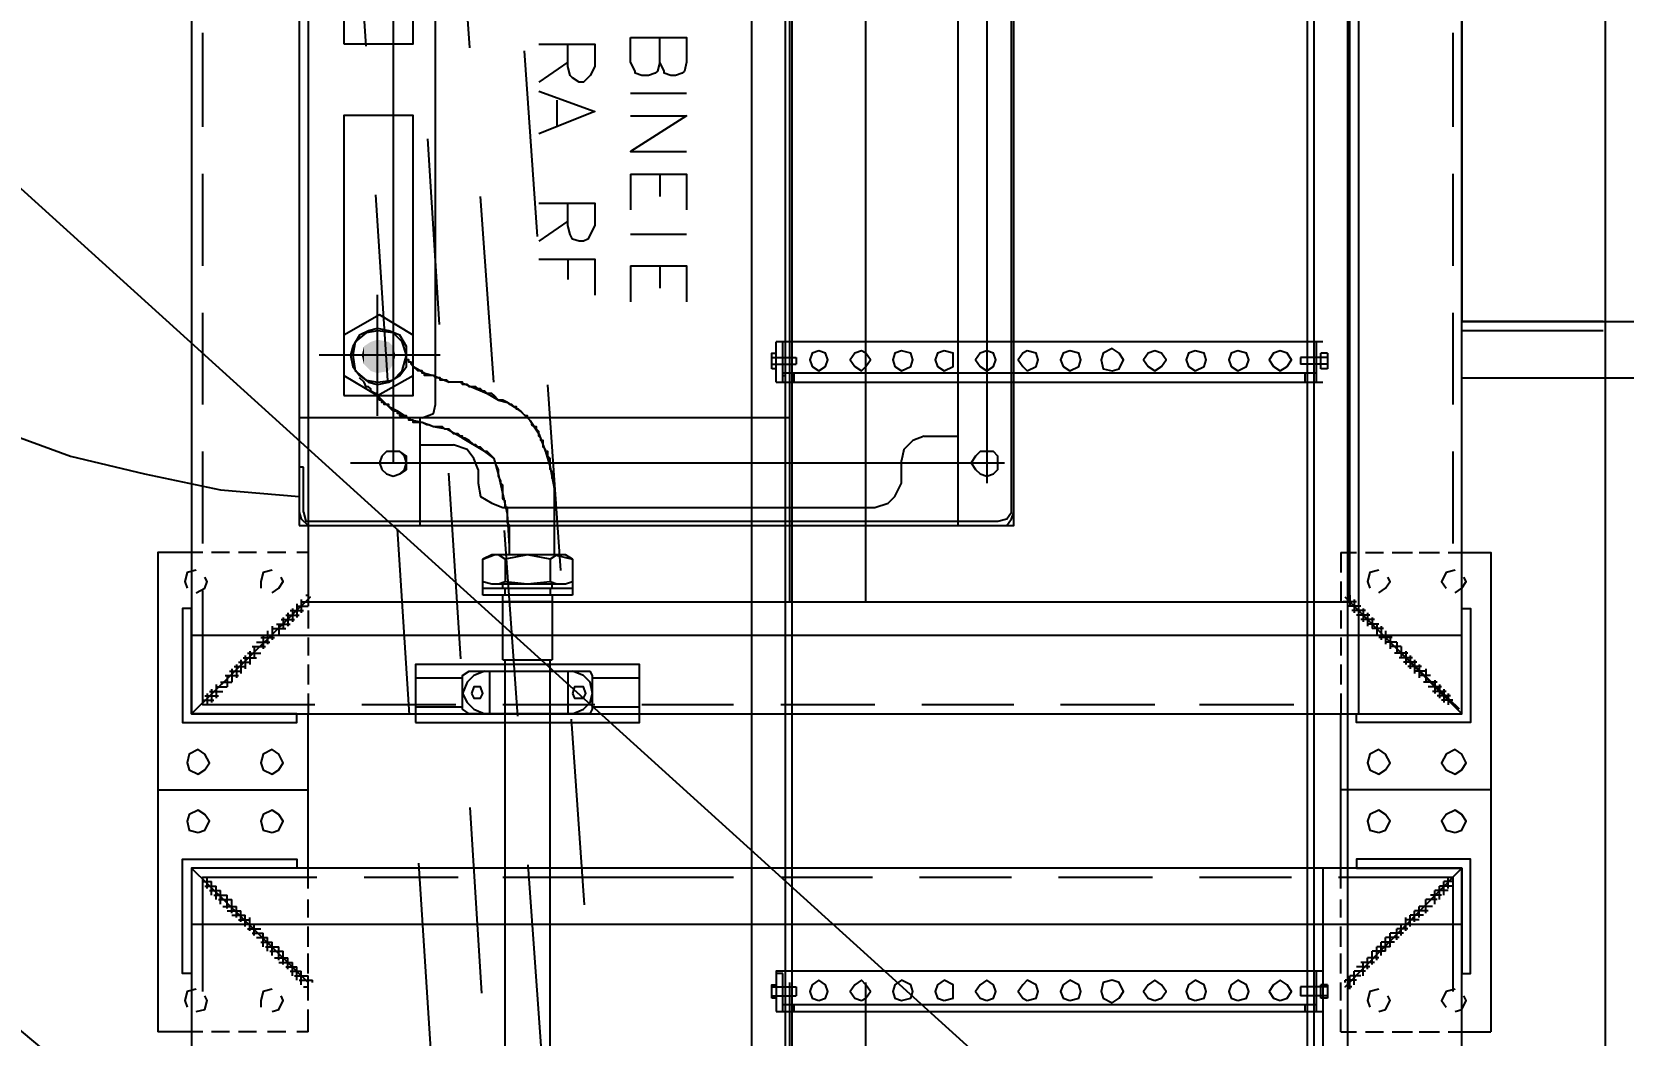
# Model space of a CAD drawing. Header units: millimetres. Extents: x 0 to 257, y -23 to 320.
# Drawn here: x 65.971 to 67.04, y -11.716 to -11.042 of the extents above; entities that cross this region are included whole.
import ezdxf
from ezdxf import colors
from ezdxf.entities.mleader import LeaderData, LeaderLine
from ezdxf.math import Vec2, Vec3

# ---------------------------------------------------------------- set-up
doc = ezdxf.new("R2010")
doc.units = ezdxf.units.MM
doc.header["$LTSCALE"] = 0.1
doc.linetypes.add('atContinuous2', pattern=[0])
doc.linetypes.add('DASHED2', pattern=[0.375, 0.25, -0.125])
for name, color, linetype in [('1', 1, 'Continuous'), ('8', 8, 'Continuous'), ('9', 96, 'Continuous'), ('AT&T_PROYECTO ELECTRICA', 5, 'Continuous'), ('AT&T_PROYECTO F.O', 5, 'Continuous'), ('AUXILIAR', 8, 'DASHED2')]:
    doc.layers.add(name, color=color, linetype=linetype)
doc.layers.add('MANGUERA', color=8, linetype='atContinuous2', lineweight=35)
doc.styles.add('TEXTOS', font='romans.shx')

# ---------------------------------------------------------------- blocks, each defined once
blk = doc.blocks.new('A$Ca43bcb66')
at = {"linetype": 'Continuous'}
for points in [[(0.8123, 1.7074), (0.8138, 1.7014), (0.8138, 1.7134)], [(0.8138, 1.7014), (0.8168, 1.6984), (0.8168, 1.7179)], [(0.8138, 1.7014), (0.8138, 1.7134), (0.8168, 1.7179)], [(0.8168, 1.6984), (0.8244, 1.6969), (0.8244, 1.7194)], [(0.8168, 1.6984), (0.8168, 1.7179), (0.8244, 1.7194)], [(0.8244, 1.6969), (0.8244, 1.7194), (0.8289, 1.7179)], [(0.8244, 1.6969), (0.8289, 1.6984), (0.8289, 1.7179)], [(0.8289, 1.6984), (0.8289, 1.7179), (0.8334, 1.7134)], [(0.8289, 1.6984), (0.8334, 1.7014), (0.8334, 1.7134)], [(0.8334, 1.7014), (0.8334, 1.7134), (0.8349, 1.7074)]]:
    blk.add_hatch(color=256, dxfattribs=at).paths.add_polyline_path(points)
for p, q in [((0.5521, 2.1482), (0.5521, 2.1226)), ((0.1865, 2.1392), (0.191, 2.1392)), ((0.1865, 2.1376), (0.2046, 2.1376)), ((0.191, 2.1392), (0.191, 2.1301)), ((0.1941, 2.1437), (0.5521, 2.1437)), ((0.871, 2.1407), (0.871, 2.1241)), ((0.1865, 2.1316), (0.2046, 2.1316)), ((0.1865, 2.1301), (0.191, 2.1301)), ((0.1775, 2.0519), (0.1775, 1.9481)), ((0.871, 2.0519), (0.871, 1.9481)), ((0.5476, 1.7495), (0.877, 1.7495)), ((0.5521, 1.7255), (0.5521, 1.6984)), ((0.1865, 1.7164), (0.191, 1.7164)), ((0.1865, 1.7134), (0.2046, 1.7134)), ((0.191, 1.7164), (0.191, 1.7059)), ((0.1941, 1.7194), (0.5521, 1.7194)), ((0.1865, 1.7089), (0.2046, 1.7089)), ((0.1865, 1.7059), (0.191, 1.7059)), ((0.1895, 1.6984), (0.5566, 1.6984))]:
    blk.add_line(p, q, dxfattribs=at)
blk.add_lwpolyline([(0, 4.5), (1.5, 4.5), (1.5, 0), (0, 0), (0, 4.5)])
for points in [[(0.5461, 0.003), (0.5461, 3.8601)], [(0.173, 0.003), (0.173, 3.8466)], [(0.1956, 0.003), (0.1956, 3.8466)], [(0.2001, 0.003), (0.2001, 3.8466)], [(0.5506, 0.003), (0.5506, 3.8466)], [(0.5731, 0.003), (0.5731, 3.8466)], [(0.9492, 2.9049), (0.0963, 2.9049), (0.0963, 2.0519), (0.9492, 2.0519), (0.9492, 2.9049)], [(0.1895, 2.0519), (0.1895, 2.9049)], [(0.4964, 2.8281), (0.4964, 2.1286)], [(0.5476, 2.1286), (0.5476, 2.8281)], [(0.7085, 2.2234), (0.7085, 1.912)], [(0.7386, 2.2234), (0.7386, 1.912)], [(0.1053, 2.1617), (0.0767, 2.1617)], [(0.0963, 1.8398), (0.0767, 1.8398), (0.0767, 2.1617)], [(0.1249, 2.1617), (0.1113, 2.1617)], [(0.1429, 2.1617), (0.1294, 2.1617)], [(0.161, 2.1617), (0.1489, 2.1617)], [(0.1775, 2.1617), (0.167, 2.1617)], [(0.1775, 2.1617), (0.1775, 2.1467)], [(0.871, 2.1617), (0.8785, 2.1617)], [(0.871, 2.1617), (0.871, 2.1467)], [(0.886, 2.1617), (0.8981, 2.1617)], [(0.9056, 2.1617), (0.9176, 2.1617)], [(0.9237, 2.1617), (0.9357, 2.1617)], [(0.9417, 2.1617), (0.9522, 2.1617)], [(0.9522, 1.8398), (0.9718, 1.8398), (0.9718, 2.1617)], [(0.9522, 2.1617), (0.9718, 2.1617)], [(0.1008, 2.1482), (0.0963, 2.1467), (0.0933, 2.1407), (0.0948, 2.1376)], [(0.1519, 2.1482), (0.1474, 2.1467), (0.1444, 2.1407), (0.1459, 2.1376)], [(0.1895, 2.1211), (0.5566, 2.1211), (0.5566, 2.1482)], [(0.5566, 2.1482), (0.1895, 2.1482)], [(0.1941, 2.1211), (0.1941, 2.1482)], [(0.2016, 2.1437), (0.2016, 2.1482)], [(0.5446, 2.1482), (0.5446, 2.1437)], [(0.8951, 2.1482), (0.8906, 2.1467), (0.8876, 2.1407), (0.8891, 2.1376)], [(0.9462, 2.1482), (0.9402, 2.1467), (0.9387, 2.1407), (0.9402, 2.1376)], [(0.1008, 2.1331), (0.1068, 2.1346), (0.1098, 2.1407), (0.1068, 2.1452)], [(0.1519, 2.1331), (0.158, 2.1346), (0.1595, 2.1407), (0.158, 2.1452)], [(0.1775, 2.1407), (0.1775, 2.1286)], [(0.1865, 2.1301), (0.1865, 2.1392)], [(0.2046, 2.1316), (0.2046, 2.1376)], [(0.2181, 2.1407), (0.2136, 2.1392), (0.2106, 2.1346), (0.2136, 2.1301), (0.2181, 2.1271), (0.2226, 2.1301), (0.2256, 2.1346), (0.2226, 2.1392), (0.2181, 2.1407)], [(0.2467, 2.1407), (0.2407, 2.1392), (0.2392, 2.1346), (0.2407, 2.1301), (0.2467, 2.1271), (0.2512, 2.1301), (0.2527, 2.1346), (0.2512, 2.1392), (0.2467, 2.1407)], [(0.2753, 2.1407), (0.2693, 2.1392), (0.2678, 2.1346), (0.2693, 2.1301), (0.2753, 2.1271), (0.2798, 2.1301), (0.2813, 2.1346), (0.2798, 2.1392), (0.2753, 2.1407)], [(0.3024, 2.1407), (0.2979, 2.1392), (0.2948, 2.1346), (0.2979, 2.1301), (0.3024, 2.1271), (0.3069, 2.1301), (0.3099, 2.1346), (0.3069, 2.1392), (0.3024, 2.1407)], [(0.331, 2.1422), (0.3264, 2.1392), (0.3234, 2.1346), (0.3264, 2.1286), (0.331, 2.1271), (0.337, 2.1286), (0.3385, 2.1346), (0.337, 2.1392), (0.331, 2.1422)], [(0.3595, 2.1407), (0.3535, 2.1392), (0.352, 2.1346), (0.3535, 2.1301), (0.3595, 2.1271), (0.364, 2.1301), (0.3656, 2.1346), (0.364, 2.1392), (0.3595, 2.1407)], [(0.3881, 2.1407), (0.3821, 2.1392), (0.3806, 2.1346), (0.3821, 2.1301), (0.3881, 2.1271), (0.3911, 2.1301), (0.3941, 2.1346), (0.3911, 2.1392), (0.3881, 2.1407)], [(0.4152, 2.1407), (0.4107, 2.1392), (0.4092, 2.1346), (0.4107, 2.1301), (0.4152, 2.1271), (0.4197, 2.1301), (0.4227, 2.1346), (0.4197, 2.1392), (0.4152, 2.1407)], [(0.4438, 2.1407), (0.4378, 2.1392), (0.4378, 2.1301), (0.4438, 2.1271), (0.4483, 2.1301), (0.4498, 2.1346), (0.4483, 2.1392), (0.4438, 2.1407)], [(0.4724, 2.1407), (0.4663, 2.1392), (0.4648, 2.1346), (0.4663, 2.1301), (0.4724, 2.1271), (0.4769, 2.1301), (0.4784, 2.1346), (0.4769, 2.1392), (0.4724, 2.1407)], [(0.4994, 2.1407), (0.4964, 2.1392), (0.4934, 2.1346), (0.4964, 2.1301), (0.4994, 2.1271), (0.5039, 2.1301), (0.507, 2.1346), (0.5039, 2.1392), (0.4994, 2.1407)], [(0.528, 2.1407), (0.5235, 2.1392), (0.522, 2.1346), (0.5235, 2.1301), (0.528, 2.1271), (0.5325, 2.1301), (0.534, 2.1346), (0.5325, 2.1392), (0.528, 2.1407)], [(0.5596, 2.1376), (0.5431, 2.1376)], [(0.5431, 2.1316), (0.5431, 2.1376)], [(0.5596, 2.1392), (0.5596, 2.1301), (0.5566, 2.1301)], [(0.5566, 2.1392), (0.5596, 2.1392)], [(0.8951, 2.1331), (0.9011, 2.1346), (0.9026, 2.1407), (0.9026, 2.1452)], [(0.9462, 2.1331), (0.9522, 2.1346), (0.9537, 2.1407), (0.9522, 2.1452)], [(0.0978, 2.0534), (0.1745, 2.1316), (0.0963, 2.0519)], [(0.179, 2.0579), (0.1023, 2.0579), (0.1023, 2.1346)], [(0.167, 2.1271), (0.1745, 2.1271)], [(0.1685, 2.1301), (0.1685, 2.1211)], [(0.17, 2.1316), (0.1715, 2.1316)], [(0.1715, 2.1331), (0.1715, 2.1241)], [(0.1745, 2.1286), (0.1745, 2.1271)], [(0.5596, 2.1316), (0.5431, 2.1316)], [(0.9417, 2.1346), (0.9417, 2.0579), (0.865, 2.0579)], [(0.868, 2.1286), (0.868, 2.1271)], [(0.877, 2.1271), (0.868, 2.1271)], [(0.874, 2.1316), (0.871, 2.1316)], [(0.9492, 2.0519), (0.871, 2.1286)], [(0.8755, 2.1301), (0.8755, 2.1211)], [(0.8785, 2.1271), (0.8785, 2.1181)], [(0.167, 2.0519), (0.0963, 2.0519), (0.0963, 2.1226), (0.0903, 2.1226), (0.0903, 2.0459), (0.167, 2.0459), (0.167, 2.0519)], [(0.1564, 2.1166), (0.1564, 2.1076)], [(0.158, 2.1181), (0.167, 2.1181)], [(0.1595, 2.1196), (0.1595, 2.1121)], [(0.161, 2.1211), (0.1685, 2.1211)], [(0.1625, 2.1241), (0.1625, 2.1151)], [(0.164, 2.1241), (0.1715, 2.1241)], [(0.1775, 2.1226), (0.1775, 2.1091)], [(0.5521, 2.1226), (0.5566, 2.1226)], [(0.88, 2.1241), (0.871, 2.1241)], [(0.871, 2.1226), (0.871, 2.1091)], [(0.883, 2.1211), (0.8755, 2.1211)], [(0.8785, 2.0519), (0.9492, 2.0519), (0.9492, 2.1226), (0.9552, 2.1226), (0.9552, 2.0459), (0.8785, 2.0459), (0.8785, 2.0519)], [(0.886, 2.1181), (0.8785, 2.1181)], [(0.8815, 2.1241), (0.8815, 2.1151)], [(0.8845, 2.1196), (0.8845, 2.1121)], [(0.8876, 2.1166), (0.8876, 2.1076)], [(0.1474, 2.1076), (0.1474, 2.0985)], [(0.1474, 2.1076), (0.1564, 2.1076)], [(0.1504, 2.1106), (0.1504, 2.1015)], [(0.1519, 2.1121), (0.1595, 2.1121)], [(0.1534, 2.1136), (0.1534, 2.1046)], [(0.1549, 2.1151), (0.164, 2.1151)], [(0.8906, 2.1151), (0.8815, 2.1151)], [(0.8936, 2.1121), (0.8845, 2.1121)], [(0.8966, 2.1076), (0.8876, 2.1076)], [(0.8906, 2.1136), (0.8906, 2.1046)], [(0.8951, 2.1106), (0.8951, 2.1015)], [(0.8981, 2.1076), (0.8981, 2.0985)], [(0.1354, 2.0955), (0.1444, 2.0955)], [(0.1369, 2.097), (0.1369, 2.0895)], [(0.1384, 2.0985), (0.1474, 2.0985)], [(0.1399, 2.1), (0.1399, 2.0925)], [(0.1414, 2.1015), (0.1504, 2.1015)], [(0.1444, 2.1046), (0.1534, 2.1046)], [(0.1444, 2.1046), (0.1444, 2.0955)], [(0.1775, 2.1046), (0.1775, 2.091)], [(0.871, 2.1046), (0.871, 2.091)], [(0.8996, 2.1046), (0.8906, 2.1046)], [(0.9026, 2.1015), (0.8951, 2.1015)], [(0.9056, 2.0985), (0.8981, 2.0985)], [(0.9011, 2.1046), (0.9011, 2.0955)], [(0.9086, 2.0955), (0.9011, 2.0955)], [(0.9071, 2.097), (0.9071, 2.0895)], [(0.9492, 2.0895), (0.0963, 2.0895)], [(0.1249, 2.0865), (0.1339, 2.0865)], [(0.1249, 2.085), (0.1249, 2.0775)], [(0.1279, 2.088), (0.1279, 2.0805)], [(0.1309, 2.091), (0.1309, 2.0835)], [(0.1324, 2.0925), (0.1399, 2.0925)], [(0.1339, 2.094), (0.1339, 2.085)], [(0.1775, 2.085), (0.1775, 2.073)], [(0.871, 2.085), (0.871, 2.073)], [(0.9116, 2.0925), (0.9026, 2.0925)], [(0.9101, 2.094), (0.9101, 2.085)], [(0.9176, 2.0865), (0.9101, 2.0865)], [(0.9131, 2.091), (0.9131, 2.0835)], [(0.9161, 2.088), (0.9161, 2.0805)], [(0.9191, 2.085), (0.9191, 2.0775)], [(0.1143, 2.076), (0.1143, 2.0669)], [(0.1158, 2.0775), (0.1249, 2.0775)], [(0.1188, 2.0805), (0.1279, 2.0805)], [(0.1203, 2.082), (0.1203, 2.073)], [(0.1219, 2.0835), (0.1309, 2.0835)], [(0.9222, 2.0835), (0.9131, 2.0835)], [(0.9252, 2.0805), (0.9161, 2.0805)], [(0.9282, 2.0775), (0.9191, 2.0775)], [(0.9222, 2.082), (0.9222, 2.073)], [(0.9252, 2.079), (0.9252, 2.07)], [(0.9297, 2.076), (0.9297, 2.0669)], [(0.1023, 2.0639), (0.1113, 2.0639)], [(0.1053, 2.0669), (0.1143, 2.0669)], [(0.1053, 2.0654), (0.1053, 2.0579)], [(0.1083, 2.07), (0.1083, 2.0609)], [(0.1098, 2.07), (0.1173, 2.07)], [(0.1113, 2.073), (0.1113, 2.0639)], [(0.1128, 2.073), (0.1203, 2.073)], [(0.1775, 2.0654), (0.1775, 2.0519)], [(0.871, 2.0654), (0.871, 2.0519)], [(0.9312, 2.073), (0.9222, 2.073)], [(0.9342, 2.07), (0.9252, 2.07)], [(0.9372, 2.0669), (0.9297, 2.0669)], [(0.9327, 2.073), (0.9327, 2.0639)], [(0.9402, 2.0639), (0.9327, 2.0639)], [(0.9357, 2.07), (0.9357, 2.0609)], [(0.9387, 2.0654), (0.9387, 2.0579)], [(0.1023, 2.0609), (0.1083, 2.0609)], [(0.2723, 2.0579), (0.2106, 2.0579)], [(0.3671, 2.0579), (0.3039, 2.0579)], [(0.4603, 2.0579), (0.3986, 2.0579)], [(0.5536, 2.0579), (0.4919, 2.0579)], [(0.7401, 2.0579), (0.5852, 2.0579)], [(0.8334, 2.0579), (0.7702, 2.0579)], [(0.9417, 2.0609), (0.9357, 2.0609)], [(0.1008, 2.0278), (0.0963, 2.0263), (0.0933, 2.0203), (0.0963, 2.0158), (0.1008, 2.0128), (0.1068, 2.0158), (0.1098, 2.0203), (0.1068, 2.0263), (0.1008, 2.0278)], [(0.1519, 2.0278), (0.1474, 2.0263), (0.1444, 2.0203), (0.1474, 2.0158), (0.1519, 2.0128), (0.158, 2.0158), (0.1595, 2.0203), (0.158, 2.0263), (0.1519, 2.0278)], [(0.8951, 2.0278), (0.8906, 2.0263), (0.8876, 2.0203), (0.8906, 2.0158), (0.8951, 2.0128), (0.9011, 2.0158), (0.9026, 2.0203), (0.9011, 2.0263), (0.8951, 2.0278)], [(0.9447, 2.0278), (0.9402, 2.0263), (0.9372, 2.0203), (0.9402, 2.0158), (0.9447, 2.0128), (0.9507, 2.0158), (0.9522, 2.0203), (0.9507, 2.0263), (0.9447, 2.0278)], [(0.0767, 1.9992), (0.1775, 1.9992)], [(0.9718, 1.9992), (0.871, 1.9992)], [(0.1008, 1.9887), (0.0963, 1.9857), (0.0933, 1.9812), (0.0963, 1.9752), (0.1008, 1.9722), (0.1068, 1.9752), (0.1098, 1.9812), (0.1068, 1.9857), (0.1008, 1.9887)], [(0.1519, 1.9887), (0.1474, 1.9857), (0.1444, 1.9812), (0.1474, 1.9752), (0.1519, 1.9722), (0.158, 1.9752), (0.1595, 1.9812), (0.158, 1.9857), (0.1519, 1.9887)], [(0.8951, 1.9887), (0.8906, 1.9857), (0.8876, 1.9812), (0.8906, 1.9752), (0.8951, 1.9722), (0.9011, 1.9752), (0.9026, 1.9812), (0.9011, 1.9857), (0.8951, 1.9887)], [(0.9447, 1.9887), (0.9402, 1.9857), (0.9372, 1.9812), (0.9402, 1.9752), (0.9447, 1.9722), (0.9507, 1.9752), (0.9522, 1.9812), (0.9507, 1.9857), (0.9447, 1.9887)], [(0.167, 1.9481), (0.0963, 1.9481), (0.0963, 1.8774), (0.0903, 1.8774), (0.0903, 1.9541), (0.167, 1.9541), (0.167, 1.9481)], [(0.0963, 1.9481), (0.1745, 1.8699)], [(0.9492, 1.9481), (0.0963, 1.9481), (0.0963, 1.0967), (0.9492, 1.0967), (0.9492, 1.9481)], [(0.0978, 1.9451), (0.1444, 1.9)], [(0.1655, 1.0967), (0.1655, 1.9481)], [(0.1775, 1.9346), (0.1775, 1.9481)], [(0.7988, 1.9541), (0.6484, 1.9541), (0.6484, 1.915), (0.7988, 1.915), (0.7988, 1.9541)], [(0.6935, 1.9481), (0.686, 1.9451), (0.6815, 1.9406), (0.68, 1.9346), (0.6815, 1.927), (0.686, 1.9225), (0.6935, 1.9195)], [(0.6815, 1.9481), (0.68, 1.9451), (0.68, 1.9225), (0.6815, 1.9195)], [(0.6815, 1.9481), (0.7627, 1.9481), (0.7672, 1.9451), (0.7672, 1.9225), (0.7627, 1.9195), (0.6815, 1.9195)], [(0.6965, 1.9195), (0.6965, 1.9481)], [(0.7492, 1.9195), (0.7492, 1.9481)], [(0.7522, 1.9195), (0.7597, 1.9225), (0.7642, 1.927), (0.7672, 1.9346), (0.7642, 1.9406), (0.7597, 1.9451), (0.7522, 1.9481)], [(0.9462, 1.9451), (0.8695, 1.8699), (0.9492, 1.9481)], [(0.871, 1.9346), (0.871, 1.9481)], [(0.8785, 1.9481), (0.9492, 1.9481), (0.9492, 1.8774), (0.9552, 1.8774), (0.9552, 1.9541), (0.8785, 1.9541), (0.8785, 1.9481)], [(0.1023, 1.9391), (0.1098, 1.9391)], [(0.1038, 1.9361), (0.1128, 1.9361)], [(0.1053, 1.9346), (0.1053, 1.9421)], [(0.1083, 1.9316), (0.1083, 1.9406)], [(0.1113, 1.9285), (0.1113, 1.9376)], [(0.1143, 1.9255), (0.1143, 1.9346)], [(0.2091, 1.9421), (0.2723, 1.9421)], [(0.3024, 1.9421), (0.3656, 1.9421)], [(0.3971, 1.9421), (0.4588, 1.9421)], [(0.4904, 1.9421), (0.5536, 1.9421)], [(0.5852, 1.9421), (0.6469, 1.9421)], [(0.68, 1.9436), (0.6484, 1.9436)], [(0.6785, 1.9421), (0.7401, 1.9421)], [(0.6935, 1.9346), (0.692, 1.9376), (0.686, 1.9376), (0.6845, 1.9346), (0.686, 1.93), (0.692, 1.93), (0.6935, 1.9346)], [(0.7612, 1.9346), (0.7597, 1.9376), (0.7552, 1.9376), (0.7537, 1.9346), (0.7552, 1.93), (0.7597, 1.93), (0.7612, 1.9346)], [(0.7988, 1.9436), (0.7672, 1.9436)], [(0.7717, 1.9421), (0.8349, 1.9421)], [(0.8665, 1.9421), (0.9417, 1.9421), (0.9417, 1.8654)], [(0.9402, 1.9361), (0.9312, 1.9361)], [(0.9327, 1.9285), (0.9327, 1.9376)], [(0.9417, 1.9391), (0.9342, 1.9391)], [(0.9357, 1.9316), (0.9357, 1.9406)], [(0.9387, 1.9346), (0.9387, 1.9421)], [(0.1068, 1.9331), (0.1158, 1.9331)], [(0.1098, 1.93), (0.1188, 1.93)], [(0.1128, 1.927), (0.1219, 1.927)], [(0.1203, 1.918), (0.1203, 1.927)], [(0.1249, 1.915), (0.1249, 1.924)], [(0.1775, 1.915), (0.1775, 1.9285)], [(0.68, 1.924), (0.6484, 1.924)], [(0.7988, 1.924), (0.7672, 1.924)], [(0.871, 1.915), (0.871, 1.9285)], [(0.9191, 1.915), (0.9191, 1.924)], [(0.9297, 1.927), (0.9222, 1.927)], [(0.9222, 1.918), (0.9222, 1.927)], [(0.9327, 1.93), (0.9252, 1.93)], [(0.9252, 1.9225), (0.9252, 1.93)], [(0.9372, 1.9331), (0.9282, 1.9331)], [(0.1173, 1.9225), (0.1249, 1.9225)], [(0.1203, 1.9195), (0.1279, 1.9195)], [(0.1234, 1.9165), (0.1324, 1.9165)], [(0.1264, 1.9135), (0.1354, 1.9135)], [(0.1279, 1.912), (0.1279, 1.921)], [(0.1309, 1.909), (0.1309, 1.918)], [(0.1339, 1.906), (0.1339, 1.915)], [(0.9101, 1.906), (0.9101, 1.915)], [(0.9176, 1.9135), (0.9101, 1.9135)], [(0.9131, 1.909), (0.9131, 1.918)], [(0.9206, 1.9165), (0.9131, 1.9165)], [(0.9161, 1.912), (0.9161, 1.921)], [(0.9237, 1.9195), (0.9161, 1.9195)], [(0.9267, 1.9225), (0.9176, 1.9225)], [(0.1294, 1.9105), (0.1384, 1.9105)], [(0.1324, 1.9075), (0.1414, 1.9075)], [(0.1369, 1.903), (0.1369, 1.9105)], [(0.1369, 1.903), (0.1444, 1.903)], [(0.1399, 1.9), (0.1399, 1.9075)], [(0.1444, 1.8954), (0.1444, 1.9045)], [(0.1775, 1.897), (0.1775, 1.909)], [(0.707, 1.8684), (0.707, 1.912)], [(0.7401, 1.912), (0.707, 1.912)], [(0.7401, 1.912), (0.7401, 1.8684)], [(0.871, 1.897), (0.871, 1.909)], [(0.9086, 1.903), (0.8996, 1.903)], [(0.9011, 1.8954), (0.9011, 1.9045)], [(0.9116, 1.9075), (0.9026, 1.9075)], [(0.9146, 1.9105), (0.9056, 1.9105)], [(0.9071, 1.903), (0.9071, 1.9105)], [(0.9492, 1.8954), (0.0963, 1.8954)], [(0.1399, 1.9), (0.1474, 1.9)], [(0.1429, 1.897), (0.1519, 1.897)], [(0.1474, 1.8924), (0.1474, 1.9015)], [(0.1504, 1.8894), (0.1504, 1.8985)], [(0.1534, 1.8879), (0.1534, 1.8954)], [(0.8906, 1.8879), (0.8906, 1.8954)], [(0.9026, 1.897), (0.8936, 1.897)], [(0.8951, 1.8894), (0.8951, 1.8985)], [(0.9056, 1.9), (0.8966, 1.9)], [(0.8981, 1.8924), (0.8981, 1.9015)], [(0.1489, 1.8909), (0.1564, 1.8909)], [(0.1519, 1.8879), (0.1595, 1.8879)], [(0.1549, 1.8849), (0.164, 1.8849)], [(0.1564, 1.8834), (0.1564, 1.8909)], [(0.158, 1.8819), (0.167, 1.8819)], [(0.1595, 1.8804), (0.1595, 1.8894)], [(0.1625, 1.8774), (0.1625, 1.8864)], [(0.1775, 1.8789), (0.1775, 1.8909)], [(0.871, 1.8789), (0.871, 1.8909)], [(0.886, 1.8819), (0.877, 1.8819)], [(0.8785, 1.8744), (0.8785, 1.8834)], [(0.8891, 1.8849), (0.88, 1.8849)], [(0.8815, 1.8774), (0.8815, 1.8864)], [(0.8921, 1.8879), (0.883, 1.8879)], [(0.8845, 1.8804), (0.8845, 1.8894)], [(0.8951, 1.8909), (0.886, 1.8909)], [(0.8876, 1.8834), (0.8876, 1.8909)], [(0.161, 1.8789), (0.17, 1.8789)], [(0.164, 1.8759), (0.173, 1.8759)], [(0.167, 1.8729), (0.176, 1.8729)], [(0.1685, 1.8714), (0.1685, 1.8804)], [(0.1715, 1.8684), (0.1715, 1.8759)], [(0.871, 1.8729), (0.1715, 1.8729), (0.1715, 1.1719), (0.871, 1.1719), (0.871, 1.8729)], [(0.1775, 1.8593), (0.1775, 1.8729)], [(0.4964, 1.8729), (0.4964, 1.1719)], [(0.5476, 1.1719), (0.5476, 1.8729)], [(0.707, 1.8729), (0.7401, 1.8729)], [(0.8755, 1.8729), (0.868, 1.8729)], [(0.871, 1.8593), (0.871, 1.8759)], [(0.8785, 1.8759), (0.871, 1.8759)], [(0.883, 1.8789), (0.874, 1.8789)], [(0.8755, 1.8714), (0.8755, 1.8804)], [(0.1008, 1.8669), (0.0963, 1.8639), (0.0933, 1.8593), (0.0948, 1.8563)], [(0.1008, 1.8518), (0.1068, 1.8533), (0.1098, 1.8593), (0.1068, 1.8639)], [(0.1519, 1.8669), (0.1474, 1.8639), (0.1444, 1.8593), (0.1459, 1.8563)], [(0.1519, 1.8518), (0.158, 1.8533), (0.1595, 1.8593), (0.158, 1.8639)], [(0.6935, 1.8684), (0.7537, 1.8684)], [(0.7055, 1.8413), (0.6935, 1.8443), (0.6935, 1.8684)], [(0.7537, 1.8639), (0.6935, 1.8639)], [(0.698, 1.8608), (0.6935, 1.8593)], [(0.7537, 1.8593), (0.7476, 1.8608), (0.698, 1.8608)], [(0.7085, 1.8593), (0.704, 1.8608)], [(0.707, 1.8639), (0.707, 1.8608)], [(0.7085, 1.8639), (0.7085, 1.8684)], [(0.7386, 1.8593), (0.7236, 1.8608), (0.7085, 1.8593)], [(0.7085, 1.8443), (0.7085, 1.8593)], [(0.7386, 1.8684), (0.7386, 1.8639)], [(0.7431, 1.8608), (0.7386, 1.8593)], [(0.7386, 1.8443), (0.7386, 1.8593)], [(0.7401, 1.8639), (0.7401, 1.8608)], [(0.7537, 1.8684), (0.7537, 1.8443), (0.7461, 1.8413)], [(0.8725, 1.8684), (0.871, 1.8684)], [(0.8951, 1.8669), (0.8906, 1.8639), (0.8876, 1.8593), (0.8891, 1.8563)], [(0.8951, 1.8518), (0.9011, 1.8533), (0.9026, 1.8593), (0.9026, 1.8639)], [(0.9462, 1.8669), (0.9402, 1.8639), (0.9387, 1.8593), (0.9402, 1.8563)], [(0.9462, 1.8518), (0.9522, 1.8533), (0.9537, 1.8593), (0.9522, 1.8639)], [(0.1775, 1.8398), (0.1775, 1.8533)], [(0.871, 1.8398), (0.871, 1.8533)], [(0.1053, 1.8398), (0.0963, 1.8398)], [(0.1249, 1.8398), (0.1113, 1.8398)], [(0.1429, 1.8398), (0.1294, 1.8398)], [(0.161, 1.8398), (0.1489, 1.8398)], [(0.1775, 1.8398), (0.167, 1.8398)], [(0.6935, 1.8443), (0.698, 1.8413)], [(0.698, 1.8413), (0.7476, 1.8413), (0.7537, 1.8443)], [(0.704, 1.8413), (0.7085, 1.8443)], [(0.7055, 1.8413), (0.7055, 1.7917), (0.707, 1.7901), (0.707, 1.7856), (0.7085, 1.7841), (0.7085, 1.7766), (0.71, 1.7751), (0.71, 1.7721), (0.7115, 1.7721), (0.7115, 1.7706), (0.7131, 1.7691), (0.7131, 1.7646), (0.7146, 1.7646), (0.7146, 1.7631), (0.7161, 1.7616), (0.7161, 1.7586), (0.7176, 1.7571), (0.7176, 1.7555), (0.7191, 1.7555), (0.7206, 1.754), (0.7206, 1.7525), (0.7236, 1.7495), (0.7236, 1.748), (0.7251, 1.748), (0.7281, 1.745)], [(0.7085, 1.8443), (0.7236, 1.8413), (0.7386, 1.8443), (0.7431, 1.8413)], [(0.7356, 1.8413), (0.7356, 1.8217), (0.7371, 1.8202), (0.7371, 1.8097), (0.7386, 1.8097), (0.7386, 1.8052), (0.7401, 1.8037), (0.7401, 1.7947), (0.7416, 1.7932), (0.7416, 1.7917), (0.7431, 1.7886), (0.7431, 1.7841), (0.7446, 1.7811), (0.7461, 1.7766), (0.7507, 1.7721), (0.7522, 1.7721), (0.7552, 1.7691), (0.7567, 1.7691), (0.7582, 1.7676), (0.7597, 1.7676), (0.7627, 1.7646), (0.7657, 1.7631), (0.7672, 1.7631), (0.7672, 1.7616), (0.7687, 1.7616), (0.7702, 1.7601), (0.7732, 1.7601), (0.7762, 1.7571), (0.7792, 1.7571), (0.7807, 1.7555), (0.7868, 1.7555), (0.7898, 1.754), (0.7913, 1.754), (0.7943, 1.7525), (0.8003, 1.7525), (0.8003, 1.751), (0.8033, 1.751), (0.8033, 1.7495), (0.8048, 1.7495), (0.8048, 1.748), (0.8093, 1.748), (0.8093, 1.7465), (0.8108, 1.7465), (0.8108, 1.745), (0.8138, 1.745), (0.8168, 1.742), (0.8168, 1.7405), (0.8199, 1.7405), (0.8199, 1.739), (0.8214, 1.739), (0.8214, 1.7375), (0.8229, 1.7375), (0.8244, 1.736), (0.8244, 1.733), (0.8259, 1.733), (0.8289, 1.7315), (0.8289, 1.73), (0.8304, 1.7285), (0.8319, 1.7285), (0.8334, 1.7255), (0.8364, 1.7225)], [(0.871, 1.8398), (0.8785, 1.8398)], [(0.886, 1.8398), (0.8981, 1.8398)], [(0.9056, 1.8398), (0.9176, 1.8398)], [(0.9237, 1.8398), (0.9357, 1.8398)], [(0.9417, 1.8398), (0.9522, 1.8398)], [(0.1023, 1.7721), (0.1023, 1.8338)], [(0.7356, 1.8353), (0.7371, 1.8142), (0.7431, 1.7871), (0.7461, 1.7766), (0.7522, 1.7721), (0.7672, 1.7631), (0.7777, 1.7571), (0.7868, 1.7555), (0.7943, 1.7525), (0.8018, 1.751), (0.8108, 1.745), (0.8168, 1.742), (0.8244, 1.7345)], [(0.9417, 1.8338), (0.9417, 1.7721)], [(0.877, 1.8217), (0.3971, 1.8217), (0.3971, 1.223), (0.877, 1.223), (0.877, 1.8217)], [(0.4017, 1.8217), (0.3986, 1.8172), (0.3971, 1.8127)], [(0.4077, 1.8187), (0.4017, 1.8172), (0.3986, 1.8127)], [(0.874, 1.8127), (0.8725, 1.8187), (0.4077, 1.8187)], [(0.4347, 1.223), (0.4347, 1.8217)], [(0.7958, 1.7495), (0.7958, 1.8217)], [(0.877, 1.8127), (0.8755, 1.8172), (0.871, 1.8217)], [(0.3986, 1.8127), (0.3986, 1.232)], [(0.7567, 1.7841), (0.7567, 1.7932), (0.7552, 1.8022), (0.7476, 1.8067), (0.7401, 1.8097), (0.4904, 1.8097), (0.4814, 1.8067), (0.4769, 1.8022), (0.4724, 1.7932), (0.4724, 1.7781)], [(0.874, 1.8127), (0.874, 1.7826)], [(0.7221, 1.751), (0.7161, 1.7601), (0.7115, 1.7721), (0.7085, 1.7826), (0.7055, 1.7977)], [(1.4818, 1.2471), (1.4727, 1.2997), (1.4592, 1.3494), (1.4411, 1.399), (1.4201, 1.4472), (1.3945, 1.4923), (1.3659, 1.5359), (1.3328, 1.5765), (1.2967, 1.6141), (1.2591, 1.6502), (1.2185, 1.6833), (1.1734, 1.7104), (1.1282, 1.736), (1.0801, 1.7571), (1.0305, 1.7751), (0.9808, 1.7871), (0.9297, 1.7977), (0.877, 1.8022)], [(0.4152, 1.7886), (0.4107, 1.7871), (0.4077, 1.7841), (0.4077, 1.7751), (0.4107, 1.7721), (0.4197, 1.7721), (0.4227, 1.7751), (0.4257, 1.7796), (0.4227, 1.7841), (0.4197, 1.7871), (0.4152, 1.7886)], [(0.4152, 1.2516), (0.4152, 1.7932)], [(0.8214, 1.7841), (0.8184, 1.7871), (0.8138, 1.7886), (0.8093, 1.7871), (0.8048, 1.7841), (0.8048, 1.7751), (0.8093, 1.7721)], [(0.8093, 1.7871), (0.8063, 1.7841), (0.8048, 1.7796), (0.8063, 1.7751), (0.8093, 1.7721), (0.8184, 1.7721), (0.8214, 1.7751)], [(0.8424, 1.7796), (0.4032, 1.7796)], [(0.4573, 1.7616), (0.4648, 1.7646), (0.4709, 1.7706), (0.4724, 1.7781)], [(0.7567, 1.7841), (0.7597, 1.7766), (0.7642, 1.7706), (0.7732, 1.7676)], [(0.8138, 1.2366), (0.8138, 1.7796)], [(0.8229, 1.7796), (0.8214, 1.7841)], [(0.8214, 1.7751), (0.8229, 1.7796)], [(0.874, 1.7826), (0.877, 1.7826)], [(0.7958, 1.7676), (0.7732, 1.7676)], [(0.4573, 1.7616), (0.4347, 1.7616)], [(0.7221, 1.751), (0.7296, 1.7435), (0.7311, 1.7435), (0.7311, 1.742), (0.7326, 1.742), (0.7341, 1.7405), (0.7356, 1.7405), (0.7371, 1.739), (0.7401, 1.7375), (0.7431, 1.7375), (0.7461, 1.7345), (0.7476, 1.733), (0.7507, 1.733), (0.7522, 1.7315), (0.7537, 1.7315), (0.7552, 1.73), (0.7567, 1.73), (0.7582, 1.7285), (0.7627, 1.7285), (0.7642, 1.727), (0.7672, 1.727), (0.7672, 1.7255), (0.7762, 1.7255), (0.7777, 1.724), (0.7822, 1.724), (0.7822, 1.7225), (0.7853, 1.7225), (0.7868, 1.7209), (0.7928, 1.7209), (0.7928, 1.7194), (0.7943, 1.7194), (0.7943, 1.7179), (0.7973, 1.7179), (0.8003, 1.7149), (0.8018, 1.7134), (0.8018, 1.7119), (0.8033, 1.7119), (0.8033, 1.7104), (0.8048, 1.7104)], [(0.7687, 1.7255), (0.7612, 1.7285), (0.7507, 1.733), (0.7431, 1.7375), (0.7371, 1.739), (0.7281, 1.745)], [(0.7943, 1.7495), (0.7868, 1.7465), (0.7853, 1.7405)], [(0.8244, 1.748), (0.8244, 1.6668)], [(0.1023, 1.6788), (0.1023, 1.7405)], [(0.7853, 1.7405), (0.7853, 1.3042), (0.7868, 1.2982), (0.7943, 1.2952)], [(0.8469, 1.7345), (0.8003, 1.7345), (0.8003, 1.5464), (0.8469, 1.5464), (0.8469, 1.7345)], [(0.8003, 1.6939), (0.8229, 1.6803), (0.8469, 1.6939), (0.8469, 1.7209), (0.8244, 1.7345), (0.8003, 1.7209), (0.8003, 1.6939)], [(0.9417, 1.7405), (0.9417, 1.6788)], [(0.5566, 1.7255), (0.1895, 1.7255)], [(0.1941, 1.6984), (0.1941, 1.7255)], [(0.2016, 1.7194), (0.2016, 1.7255)], [(0.5446, 1.7255), (0.5446, 1.7194)], [(0.5521, 1.7209), (0.5506, 1.7209)], [(0.5566, 1.7255), (0.5566, 1.6984)], [(0.8003, 1.7149), (0.7928, 1.7194), (0.7868, 1.7209), (0.7762, 1.7255)], [(0.8244, 1.727), (0.8168, 1.7255), (0.8093, 1.7209), (0.8048, 1.7149), (0.8048, 1.7014), (0.8093, 1.6939), (0.8168, 1.6909), (0.8244, 1.6894), (0.8304, 1.6909), (0.8364, 1.6939), (0.8409, 1.7014), (0.8424, 1.7074), (0.8409, 1.7149), (0.8364, 1.7209), (0.8304, 1.7255), (0.8244, 1.727)], [(0.8244, 1.7255), (0.8138, 1.724), (0.8078, 1.7179), (0.8048, 1.7074), (0.8078, 1.6984), (0.8138, 1.6924), (0.8244, 1.6909), (0.8319, 1.6924), (0.8394, 1.6984), (0.8409, 1.7074), (0.8394, 1.7179), (0.8319, 1.724), (0.8244, 1.7255)], [(0.1865, 1.7059), (0.1865, 1.7164)], [(0.2046, 1.7089), (0.2046, 1.7134)], [(0.2181, 1.7179), (0.2136, 1.7149), (0.2106, 1.7104), (0.2136, 1.7059), (0.2181, 1.7044), (0.2226, 1.7059), (0.2256, 1.7104), (0.2226, 1.7149), (0.2181, 1.7179)], [(0.2467, 1.7179), (0.2407, 1.7149), (0.2392, 1.7104), (0.2407, 1.7059), (0.2467, 1.7044), (0.2512, 1.7059), (0.2527, 1.7104), (0.2512, 1.7149), (0.2467, 1.7179)], [(0.2753, 1.7179), (0.2693, 1.7149), (0.2678, 1.7104), (0.2693, 1.7059), (0.2753, 1.7044), (0.2798, 1.7059), (0.2813, 1.7104), (0.2798, 1.7149), (0.2753, 1.7179)], [(0.3024, 1.7179), (0.2979, 1.7149), (0.2948, 1.7104), (0.2979, 1.7059), (0.3024, 1.7044), (0.3069, 1.7059), (0.3099, 1.7104), (0.3069, 1.7149), (0.3024, 1.7179)], [(0.331, 1.7179), (0.3264, 1.7164), (0.3234, 1.7104), (0.3264, 1.7059), (0.331, 1.7029), (0.337, 1.7059), (0.3385, 1.7104), (0.337, 1.7164), (0.331, 1.7179)], [(0.3595, 1.7179), (0.3535, 1.7149), (0.352, 1.7104), (0.3535, 1.7059), (0.3595, 1.7044), (0.364, 1.7059), (0.3656, 1.7104), (0.364, 1.7149), (0.3595, 1.7179)], [(0.3881, 1.7179), (0.3821, 1.7149), (0.3806, 1.7104), (0.3821, 1.7059), (0.3881, 1.7044), (0.3911, 1.7059), (0.3941, 1.7104), (0.3911, 1.7149), (0.3881, 1.7179)], [(0.4152, 1.7179), (0.4107, 1.7149), (0.4092, 1.7104), (0.4107, 1.7059), (0.4152, 1.7044), (0.4197, 1.7059), (0.4227, 1.7104), (0.4197, 1.7149), (0.4152, 1.7179)], [(0.4438, 1.7179), (0.4378, 1.7149), (0.4378, 1.7059), (0.4438, 1.7044), (0.4483, 1.7059), (0.4498, 1.7104), (0.4483, 1.7149), (0.4438, 1.7179)], [(0.4724, 1.7179), (0.4663, 1.7149), (0.4648, 1.7104), (0.4663, 1.7059), (0.4724, 1.7044), (0.4769, 1.7059), (0.4784, 1.7104), (0.4769, 1.7149), (0.4724, 1.7179)], [(0.4994, 1.7179), (0.4964, 1.7149), (0.4934, 1.7104), (0.4964, 1.7059), (0.4994, 1.7044), (0.5039, 1.7059), (0.507, 1.7104), (0.5039, 1.7149), (0.4994, 1.7179)], [(0.528, 1.7179), (0.5235, 1.7149), (0.522, 1.7104), (0.5235, 1.7059), (0.528, 1.7044), (0.5325, 1.7059), (0.534, 1.7104), (0.5325, 1.7149), (0.528, 1.7179)], [(0.5596, 1.7134), (0.5431, 1.7134)], [(0.5431, 1.7089), (0.5431, 1.7134)], [(0.5596, 1.7164), (0.5596, 1.7059), (0.5566, 1.7059)], [(0.5566, 1.7164), (0.5596, 1.7164)], [(0.5596, 1.7089), (0.5431, 1.7089)], [(0.7822, 1.7074), (0.8635, 1.7074)], [(0.6544, 1.6474), (0.6168, 1.6474), (0.6168, 1.6714)], [(0.6544, 1.6474), (0.6544, 1.6714)], [(0.6348, 1.6474), (0.6348, 1.6624)], [(0.7161, 1.6429), (0.6785, 1.6429), (0.6785, 1.6669)], [(0.6965, 1.6429), (0.6965, 1.6564)], [(0.1023, 1.5856), (0.1023, 1.6472)], [(0.9417, 1.6472), (0.9417, 1.5856)], [(0.6168, 1.6263), (0.6544, 1.6263)], [(0.7161, 1.6052), (0.6785, 1.6052), (0.6785, 1.6203), (0.683, 1.6293), (0.686, 1.6308), (0.689, 1.6308), (0.6935, 1.6293), (0.695, 1.6263), (0.6965, 1.6203), (0.6965, 1.6052)], [(0.6965, 1.6173), (0.7161, 1.6308)], [(0.6544, 1.5857), (0.6168, 1.5857), (0.6168, 1.6098)], [(0.6544, 1.5857), (0.6544, 1.6098)], [(0.6348, 1.5857), (0.6348, 1.6007)], [(0.6544, 1.5466), (0.6168, 1.5466), (0.6544, 1.5706), (0.6168, 1.5706)], [(0.1023, 1.4908), (0.1023, 1.554)], [(0.7161, 1.53), (0.6785, 1.5436), (0.7161, 1.5586)], [(0.704, 1.536), (0.704, 1.5541)], [(0.9417, 1.554), (0.9417, 1.4908)], [(0.6168, 1.5315), (0.6544, 1.5315)], [(0.6544, 1.4939), (0.6168, 1.4939), (0.6168, 1.5105), (0.6183, 1.5165), (0.6198, 1.518), (0.6243, 1.5195), (0.6273, 1.5195), (0.6318, 1.518), (0.6318, 1.5165), (0.6348, 1.5105), (0.6348, 1.4939)], [(0.6348, 1.5105), (0.6363, 1.5165), (0.6378, 1.518), (0.6423, 1.5195), (0.6469, 1.5195), (0.6514, 1.518), (0.6514, 1.5165), (0.6544, 1.5105), (0.6544, 1.4939)], [(0.7161, 1.4984), (0.6785, 1.4984), (0.6785, 1.5135), (0.6815, 1.5195), (0.683, 1.521), (0.686, 1.524), (0.689, 1.524), (0.6935, 1.521), (0.695, 1.5195), (0.6965, 1.5135), (0.6965, 1.4984)], [(0.6965, 1.5105), (0.7161, 1.524)], [(0.8469, 1.4983), (0.8003, 1.4983), (0.8003, 1.3103), (0.8469, 1.3103), (0.8469, 1.4983)]]:
    blk.add_lwpolyline(points, dxfattribs=at)
blk = doc.blocks.new('A$Ced4db245')
at = {"layer": 'AUXILIAR', "color": 5, "ltscale": 0.005}
for p, q in [((1.0116, -0.0318), (2.9067, -0.0318)), ((1.0117, -0.0381), (2.9067, -0.0381))]:
    blk.add_line(p, q, dxfattribs=at)
at = {"layer": 'MANGUERA', "color": 5, "lineweight": -3}
for points in [[(1.0115, 0), (2.9067, 0)], [(2.9067, 0), (2.9067, -0.0381)], [(2.9067, -0.0381), (1.0117, -0.0381)]]:
    blk.add_lwpolyline(points, dxfattribs=at)

msp = doc.modelspace()

# ---------------------------------------------------------------- block references
at = {"layer": 'AT&T_PROYECTO F.O', "rotation": 180}
msp.add_blockref('A$Ca43bcb66', (67.0275, -9.5523), dxfattribs=at)

# ---------------------------------------------------------------- next in the draw order: linework, layer by layer
at = {"layer": '1', "linetype": 'DASHED2', "ltscale": 5}
for p, q in [((66.4579, -13.7464), (66.185, -9.9329)), ((66.2226, -9.9329), (66.4909, -13.7464)), ((66.3698, -13.7464), (66.185, -10.8897)), ((66.2226, -10.8897), (66.4028, -13.7464))]:
    msp.add_line(p, q, dxfattribs=at)
at = {"layer": '8', "ltscale": 0.1}
msp.add_line((66.9312, -10.9126), (66.9312, -11.2369), dxfattribs=at)

# ---------------------------------------------------------------- next in the draw order: block references
at = {"layer": 'AT&T_PROYECTO ELECTRICA', "lineweight": -3, "rotation": 180}
msp.add_blockref('A$Ced4db245', (69.8379, -11.275), dxfattribs=at)

# ---------------------------------------------------------------- next in the draw order: leaders
at = {"ltscale": 0.1}
ml = msp.add_multileader_mtext('Standard', dxfattribs=at)
ml.set_content('TUBO SUBTERRANEO \\PDE PVC DE %%C1"\\PPARA CONTROLADOR\\P DE LUCES ATC', color=256, style='TEXTOS')
ml.set_leader_properties()
ml.build(insert=Vec2(0, 0))
ml.multileader.update_dxf_attribs({"dogleg_length": 0.2, "arrow_head_size": 0.1})
ctx = ml.context
ctx.base_point, ctx.char_height, ctx.arrow_head_size, ctx.landing_gap_size, ctx.plane_origin = Vec3(62.7061, -9.8803), 0.1, 0.1, 0.05, Vec3(68.2788, -12.7116)
ctx.text_align_type = 2
notes = []
notes.append((ctx, [(0, (1, 1, 0), (64.5644, -9.8803), (-1, 0), 0.2392, [(0, [(68.6797, -13.608)], 0, [])])]))
ctx.mtext.insert, ctx.mtext.width, ctx.mtext.alignment, ctx.mtext.line_spacing_factor, ctx.mtext.flow_direction = Vec3(64.2752, -9.8303), 3.197435, 3, 0.9, 5
ctx.mtext.has_bg_fill, ctx.mtext.bg_color, ctx.mtext.bg_scale_factor, ctx.mtext.bg_transparency, ctx.mtext.use_window_bg_color = 1, -1073741824, 1.5, 0, 1
for ctx, leaders in notes:
    for number, flags, end, landing, length, lines in leaders:
        leader = LeaderData()
        leader.index, (leader.has_last_leader_line, leader.has_dogleg_vector, leader.attachment_direction) = number, flags
        leader.last_leader_point, leader.dogleg_vector, leader.dogleg_length = Vec3(end), Vec3(landing), length
        for number, points, colour, breaks in lines:
            line = LeaderLine()
            line.index, line.vertices, line.color, line.breaks = number, Vec3.list(points), colors.encode_raw_color(colour), breaks
            leader.lines.append(line)
        ctx.leaders.append(leader)

# ---------------------------------------------------------------- next in the draw order: leaders
at = {"layer": '9'}
ml = msp.add_multileader_mtext('Standard', dxfattribs=at)
ml.set_content('\\A1;TUBO SUBTERRÁNEO DE PVC PESADO DE 2 1/2" PARA INSTALACIÓN F.O. GUIADAS CON CABLE GALVANIZADO ', color=256, style='TEXTOS')
ml.set_leader_properties()
ml.build(insert=Vec2(0, 0))
ml.multileader.update_dxf_attribs({"dogleg_length": 0.2, "arrow_head_size": 0.1})
ctx = ml.context
ctx.base_point, ctx.char_height, ctx.arrow_head_size, ctx.landing_gap_size, ctx.plane_origin = Vec3(62.0299, -10.5484), 0.1, 0.1, 0.05, Vec3(66.5511, -12.8973)
ctx.text_align_type = 2
notes = []
notes.append((ctx, [(1, (1, 1, 0), (64.5644, -10.5484), (-1, 0), 0.2392, [(3, [(69.1099, -14.3329)], 0, [])])]))
ctx.mtext.insert, ctx.mtext.width, ctx.mtext.alignment, ctx.mtext.line_spacing_factor, ctx.mtext.flow_direction = Vec3(64.2752, -10.4984), 2.205762, 3, 0.9, 5
ml = msp.add_multileader_mtext('Standard', dxfattribs=at)
ml.set_content('REGISTRO DE FIBRA ÓPTICA ATC 60X40X70CM \\P(MEDIDA INTERIOR)', color=256, style='TEXTOS')
ml.set_leader_properties()
ml.build(insert=Vec2(0, 0))
ml.multileader.update_dxf_attribs({"dogleg_length": 0.1, "arrow_head_size": 0.1})
ctx = ml.context
ctx.base_point, ctx.char_height, ctx.arrow_head_size, ctx.landing_gap_size, ctx.plane_origin = Vec3(61.9107, -11.2961), 0.1, 0.1, 0.05, Vec3(75.64, -17.8092)
ctx.text_align_type = 2
notes.append((ctx, [(1, (1, 1, 0), (64.3858, -11.2961), (-1, 0), 0.2942, [(0, [(68.5245, -15.2987)], 0, [])])]))
ctx.mtext.insert, ctx.mtext.width, ctx.mtext.defined_height, ctx.mtext.alignment, ctx.mtext.line_spacing_factor, ctx.mtext.flow_direction = Vec3(64.0416, -11.2295), 2.301654, 0.537, 3, 0.9, 5
for ctx, leaders in notes:
    for number, flags, end, landing, length, lines in leaders:
        leader = LeaderData()
        leader.index, (leader.has_last_leader_line, leader.has_dogleg_vector, leader.attachment_direction) = number, flags
        leader.last_leader_point, leader.dogleg_vector, leader.dogleg_length = Vec3(end), Vec3(landing), length
        for number, points, colour, breaks in lines:
            line = LeaderLine()
            line.index, line.vertices, line.color, line.breaks = number, Vec3.list(points), colors.encode_raw_color(colour), breaks
            leader.lines.append(line)
        ctx.leaders.append(leader)

doc.saveas('drawing.dxf')
